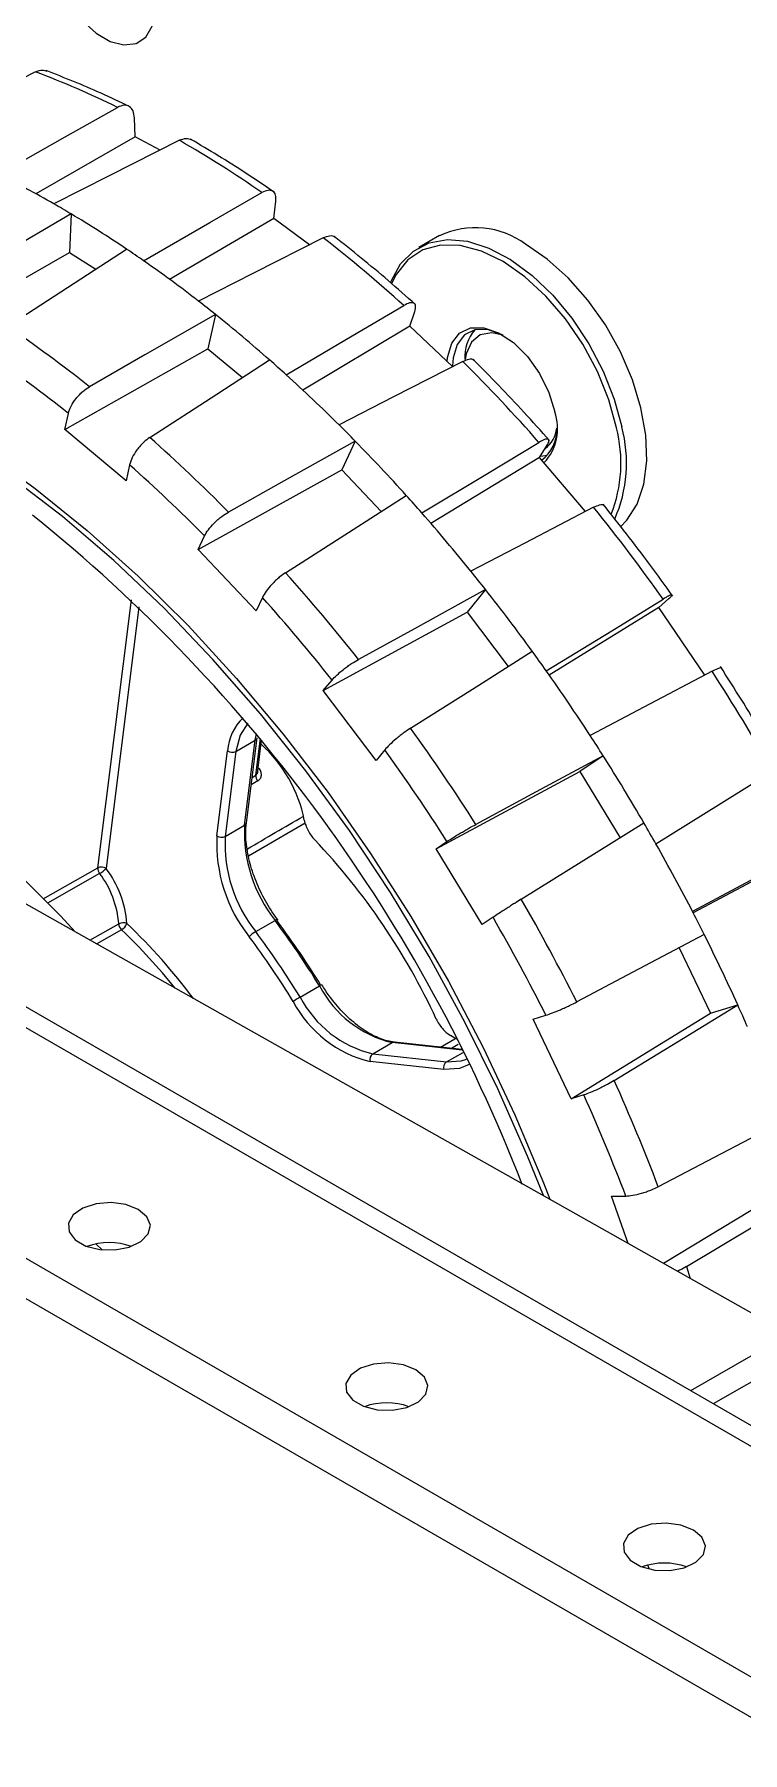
# Model space of a CAD drawing. Header units: inches. Extents: x 0 to 11, y 0 to 8.4.
# Drawn here: x 6.8867 to 7.037, y 5.04 to 5.4048 of the extents above; entities that cross this region are included whole.
import ezdxf

# ---------------------------------------------------------------- set-up
doc = ezdxf.new("R2010")
doc.units = ezdxf.units.IN
doc.header["$MEASUREMENT"] = 0

msp = doc.modelspace()

# ---------------------------------------------------------------- linework, layer by layer
at = {"color": 7, "linetype": 'Continuous', "lineweight": 25}
for p, q in [((5.805050289265672, 5.76829356582965), (7.675936981155074, 4.688253667897538)), ((5.805050289265672, 5.759787932372507), (7.675936981155074, 4.679748034440395)), ((5.955605012314756, 5.730364660926336), (7.601689476122015, 4.780100326915495)), ((7.605472245421931, 4.782284073149992), (5.959387781614672, 5.732548407160833)), ((6.908046198054093, 5.383025372364375), (6.907915500752669, 5.387050526267693)), ((6.908046198054093, 5.383025372364375), (6.886993985100514, 5.370922160169569)), ((6.913342211000534, 5.380201737431043), (6.908046198054093, 5.383025372364375)), ((6.937463591542457, 5.365717718128138), (6.937928818878107, 5.369365054933544)), ((6.894463186069728, 5.366656806890695), (6.894106689786914, 5.358480517356865)), ((6.937463591542457, 5.365717718128138), (6.915366542900747, 5.352774332072114)), ((6.945080017274101, 5.360114230935284), (6.937463591542457, 5.365717718128138)), ((6.972699601650111, 5.362079362166772), (6.96828018426777, 5.359528086817369)), ((6.863835480433836, 5.341092573583238), (6.894106689786914, 5.358480517356865)), ((6.894106689786914, 5.358480517356865), (6.899690509008553, 5.354940367743409)), ((6.925114083585279, 5.345303822152877), (6.923502541508497, 5.338050883450621)), ((6.966385143356205, 5.34280240059236), (6.967432159631751, 5.345961097816664)), ((6.966385143356205, 5.34280240059236), (6.943665733457102, 5.329252299709399)), ((6.975416364701634, 5.334238077430075), (6.966385143356205, 5.34280240059236)), ((6.893116375731644, 5.320904265088394), (6.923502541508497, 5.338050883450621)), ((6.923502541508497, 5.338050883450621), (6.930813125170372, 5.331910786427135)), ((6.893116375731644, 5.320904265088394), (6.893875385799703, 5.324320281075402)), ((6.906112692881814, 5.309988768878948), (6.893116375731644, 5.320904265088394)), ((6.95474916123746, 5.318446645278228), (6.951931539257235, 5.312337434279849)), ((6.993932086778486, 5.314975690084656), (6.970846529822478, 5.300973553444393)), ((6.993932086778486, 5.314975690084656), (6.995529078934211, 5.317549772311074)), ((7.003634678089687, 5.303464276927915), (6.993932086778486, 5.314975690084656)), ((6.906871702949871, 5.313404784865957), (6.906112692881814, 5.309988768878948)), ((6.92145847358872, 5.295436337914779), (6.951931539257235, 5.312337434279849)), ((6.951931539257235, 5.312337434279849), (6.960265221211899, 5.303478872233985)), ((6.92145847358872, 5.295436337914779), (6.922785527645691, 5.298313676783228)), ((6.933744133341947, 5.282376890747195), (6.92145847358872, 5.295436337914779)), ((6.935071187398918, 5.285254229615644), (6.933744133341947, 5.282376890747195)), ((6.982467972187886, 5.286901317995696), (6.978529882322301, 5.282121459985972)), ((6.900135772160791, 5.227849014838771), (6.907275810965794, 5.284770300146144)), ((6.908849948243711, 5.283272442172938), (6.90188013797377, 5.227708240107878)), ((6.948000613703465, 5.265462622142176), (6.978529882322301, 5.282121459985972)), ((6.978529882322301, 5.282121459985972), (6.987261092089741, 5.27058041071519)), ((7.01926742187284, 5.283083087122805), (6.995989159304761, 5.268749000110358)), ((7.01926742187284, 5.283083087122805), (7.021365866110212, 5.284994342165438)), ((7.02897695727451, 5.268777139133902), (7.01926742187284, 5.283083087122805)), ((6.948000613703465, 5.265462622142176), (6.949855389883351, 5.267713857406549)), ((6.959202322504995, 5.250656028710241), (6.948000613703465, 5.265462622142176)), ((6.933567233202894, 5.254929628577879), (6.933807493673634, 5.25631683407202)), ((6.925419457171698, 5.234638164669868), (6.927682630681441, 5.252680467879467)), ((6.929442443645973, 5.25254843825173), (6.92717927013623, 5.234506135042129)), ((6.929442443645973, 5.25254843825173), (6.933567233202894, 5.254929628577879)), ((6.931304059693152, 5.236887325368278), (6.933567233202894, 5.254929628577879)), ((6.931668410718655, 5.237374032921996), (6.933931584228398, 5.255416336131597)), ((6.933672754099494, 5.247514322363938), (6.934648576149392, 5.255293698194855)), ((6.934003751903051, 5.247847245718293), (6.934899348461668, 5.254987053865785)), ((6.961057098684882, 5.252907263974614), (6.959202322504995, 5.250656028710241)), ((6.934140198275847, 5.248935013323935), (6.934291675075761, 5.249011284007855)), ((7.00742829439222, 5.251626329112057), (7.002489393509073, 5.248321057657886)), ((6.934075679026878, 5.246282770388597), (6.932683313207353, 5.245464962914972)), ((6.932881957397161, 5.247048579322589), (6.933672754099494, 5.247514322363938)), ((6.971936326579468, 5.231893853956901), (7.002489393509073, 5.248321057657886)), ((7.002489393509073, 5.248321057657886), (7.011032097071386, 5.234250812746531)), ((6.850577661784643, 5.239477609185412), (7.046885038748147, 5.128884196469169)), ((6.92717927013623, 5.234506135042129), (6.931304059693152, 5.236887325368278)), ((6.944144982491697, 5.237341264130017), (6.932127850025528, 5.230344764858696)), ((6.990031432577853, 5.221187832100125), (7.01607374812197, 5.237386849717732)), ((6.971936326579468, 5.231893853956901), (6.974262468446604, 5.23345058297287)), ((6.981713726175704, 5.215790005109548), (6.971936326579468, 5.231893853956901)), ((7.050572111988689, 5.231522752201756), (7.02640131094779, 5.218552726612548)), ((6.888509354763561, 5.221270121634441), (6.900135772160791, 5.227849014838771)), ((6.900517338919557, 5.226646338639821), (6.88947876505979, 5.220383304624869)), ((6.898467884866529, 5.212497761110969), (6.904558850577724, 5.215977762952153)), ((6.933644262214609, 5.214313816301861), (6.937769051771531, 5.216695006628012)), ((6.984039868042839, 5.217346734125517), (6.981713726175704, 5.215790005109548)), ((6.905173516480478, 5.214695075498486), (6.899914797700727, 5.21168261584892)), ((7.023589272068989, 5.210898488528603), (7.030205426635322, 5.197009345406763)), ((6.943085097714603, 5.200403768493449), (6.947209887271525, 5.202784958819597)), ((7.178645012169015, 5.204947610069753), (7.02598160336146, 5.11681690008006)), ((7.183467337068333, 5.202163741161693), (7.030803928260777, 5.114033031172)), ((7.030205426635322, 5.197009345406763), (7.035995072531902, 5.198739601304792)), ((6.992538337693045, 5.195750003393648), (6.995265166603882, 5.196564925737807)), ((7.000594346744857, 5.178838206429161), (6.992538337693045, 5.195750003393648)), ((7.000594346744857, 5.178838206429161), (7.030205426635322, 5.197009345406763)), ((6.958498087603578, 5.188361252179373), (6.9626228771605, 5.190742442505523)), ((6.977463125579013, 5.189123132912994), (6.9626228771605, 5.190742442505523)), ((6.977380260011954, 5.189288223541341), (6.963090561875164, 5.190847459250521)), ((6.972878635256099, 5.189779423145523), (6.975959809574578, 5.191516625628909)), ((6.97626725136883, 5.19148549172102), (6.974983103048054, 5.192287875144657)), ((6.958498087603578, 5.188361252179373), (6.974167095413263, 5.186651511618697)), ((6.974167095413263, 5.186651511618697), (6.977684108517492, 5.188681840067014)), ((6.97665755160522, 5.190349701421288), (6.975194650271637, 5.18952670868783)), ((6.973615306365315, 5.185003648944172), (6.957946298555631, 5.186713389504847)), ((7.003321175655695, 5.179653128773319), (7.000594346744857, 5.178838206429161)), ((7.00918066536163, 5.15812928306211), (7.012225327999555, 5.158177637731401)), ((7.01271900186226, 5.148132268939221), (7.00918066536163, 5.15812928306211)), ((7.020211881819145, 5.143911015625551), (7.045067038888662, 5.158938773048437)), ((6.899689929246257, 5.148005732779533), (6.901062103170183, 5.146756556747316)), ((7.025106414245189, 5.143195849149231), (7.025916544327588, 5.140697187877649)), ((7.017224900782449, 5.078992143738852), (7.016900624804019, 5.079827931366506))]:
    msp.add_line(p, q, dxfattribs=at)
at = {"color": 7, "linetype": 'Continuous', "lineweight": 25, "flags": 128}
for points in [[(6.901272039582467, 5.429536026659787), (6.898291178232039, 5.430783723346695), (6.895531393731439, 5.430992648193921), (6.893197366671902, 5.430147306201309), (6.891462201162972, 5.428310392517273), (6.890454586492591, 5.425618142626434), (6.890249252831331, 5.422270228386976), (6.890861428837509, 5.418514949282347), (6.892245712217264, 5.41463081718448), (6.894299437004997, 5.410905900402351), (6.896870287828366, 5.407616458973333), (6.899767596442663, 5.40500645572002), (6.90277648272227, 5.403269462643741), (6.905673791336566, 5.402534304574748), (6.908244642159937, 5.402855504823895), (6.910298366947669, 5.404209241438096), (6.911682650327426, 5.406495113965608), (6.912294826333603, 5.409543589698237), (6.912089492672343, 5.413128577136742), (6.911081878001961, 5.416984194163037), (6.909346712493031, 5.420824487300552), (6.907012685433495, 5.424364639575455), (6.904252900932895, 5.427342094088631), (6.901272039582467, 5.429536026659787)], [(6.886908177131049, 5.396797545608952), (6.871918143015896, 5.389194865103905), (6.860140369072351, 5.383220529929236)], [(6.879047405304253, 5.375059367789823), (6.893196367664824, 5.383025937973839), (6.904313411583349, 5.389284631437876)], [(6.917445814653938, 5.382282927997251), (6.902537555221147, 5.374722029940157), (6.890823923867481, 5.36878057097712)], [(6.909857799598234, 5.356713065720209), (6.923919467756869, 5.364811547266203), (6.934967813637083, 5.37117395482585)], [(6.894463186069728, 5.366656806890695), (6.879549455080505, 5.357936572618111), (6.86783151567893, 5.35108426344198)], [(6.880957681600419, 5.342762254908283), (6.895112487307797, 5.351964434291244), (6.906234111452351, 5.359194022855387)], [(6.947987844361014, 5.361594976708989), (6.93317349918799, 5.354051103449166), (6.921533547950581, 5.34812309075494)], [(6.962275634284505, 5.352101900854998), (6.962398804915966, 5.352414314532416), (6.964416483096387, 5.356051172420137), (6.967144196612612, 5.358784944420472), (6.970494274507862, 5.360527764851978), (6.974359042522127, 5.361223618031985), (6.978614283831488, 5.36085013866674), (6.983123231479039, 5.35941933069034), (6.987740964177414, 5.35697718144842), (6.992319064198201, 5.353602183627024), (6.996710387639861, 5.349402812433087), (7.000773793753784, 5.344514039112037), (7.004378681324089, 5.339092992860908), (7.007409186298155, 5.333313910566665), (7.009767905752606, 5.327362536689288), (7.011379028503417, 5.321430153282003)], [(7.010221289218022, 5.321239085759473), (7.008589322391471, 5.327207566362174), (7.006185331775964, 5.333189860967459), (7.003091182388638, 5.338982249707514), (6.999412241775858, 5.344387479731005), (6.995273791847785, 5.349221482412339), (6.990816762553201, 5.353319641587949), (6.986192932679113, 5.356542399362311), (6.981559761206211, 5.358780008584691), (6.977075025232128, 5.359956270156737), (6.972891447061612, 5.360031127901384), (6.969151493431614, 5.359002032627919), (6.965982523977421, 5.356904028941617), (6.963492454153037, 5.353808561841737), (6.962513083105039, 5.351880459896621)], [(7.011084395311832, 5.300258479237153), (7.012442530889391, 5.301633276237181), (7.014632652839916, 5.305068749030691), (7.016060864823662, 5.30932011855507), (7.016681262932336, 5.314250742295766), (7.016473907060258, 5.31970214594882), (7.015445461795771, 5.325499116915394), (7.013628982215883, 5.331455335778859), (7.011082851468896, 5.33737936476415), (7.007888904291983, 5.343080800705374), (7.004149796775396, 5.34837639476022), (6.999985706911267, 5.353095942178537), (6.995530471974053, 5.357087752823045), (6.990927286880417, 5.360223526615155)], [(6.925114083585279, 5.345303822152877), (6.910119543108521, 5.336720231155158), (6.898338001677872, 5.329975364522538)], [(6.940115928497741, 5.332515907421325), (6.954103886890215, 5.340754724219738), (6.965094210802462, 5.347227485065667)], [(6.974311296943012, 5.335286015138506), (6.974400372778805, 5.336183942857868), (6.975276409375302, 5.339195491113343), (6.976941729592627, 5.341348035206558), (6.979272824248596, 5.342481930789352), (6.982096806716624, 5.342513082013578), (6.985204235135917, 5.341439178535441), (6.988364645756154, 5.339339866863135), (6.991343645379551, 5.33637084333968), (6.993920295232056, 5.332752306857436), (6.995903496981496, 5.328752627713584), (6.997146165626662, 5.324668443812911)], [(6.986131868302183, 5.340921509464667), (6.98582966186089, 5.341079299980906), (6.98287957158941, 5.342098828599389), (6.980198575575461, 5.342069254652339), (6.977985511028653, 5.340992771504116), (6.976404510822332, 5.338949216985243), (6.975572830509202, 5.336090152185741), (6.975459410245037, 5.334381339244962)], [(6.986154943314197, 5.340912918311673), (6.983765060283202, 5.34143281305598), (6.981310058192538, 5.340996187886012), (6.979437327732735, 5.339470171655188), (6.978313269223488, 5.336990357602431), (6.978094858438437, 5.335749570976207)], [(6.911152806908728, 5.319212318629927), (6.925406546367633, 5.328418902099091), (6.936605795412438, 5.335652031153934)], [(6.977606262134644, 5.335362284675455), (6.962895117261533, 5.327810161272369), (6.951336144933764, 5.321875756346089)], [(6.95474916123746, 5.318446645278228), (6.939688571693636, 5.310006013471829), (6.927855029936444, 5.303373571015764)], [(6.968902414067515, 5.303203111303731), (6.982832486763546, 5.311586423229368), (6.993777227746309, 5.31817282352349)], [(6.875689303594132, 5.316413192233326), (6.886844828385386, 5.308365505378524), (6.897868964374534, 5.299457631869359), (6.908702893026229, 5.289737099065198), (6.919288810643569, 5.279255770214364), (6.929570236775824, 5.268069567741263), (6.939492315566084, 5.256238174876054), (6.94900210843099, 5.243824717218797), (6.958048876510976, 5.230895425937059), (6.966584351384045, 5.217519284393985), (6.97456299259868, 5.203767660092198), (6.981942230651862, 5.189713923897305), (6.988682694115776, 5.175433058572575), (6.99474841970143, 5.16100125871346), (6.996114203846609, 5.157486890800202)], [(6.995536597552414, 5.315387596697398), (6.994584598304345, 5.31521892799336), (6.994065622978344, 5.315190927935014)], [(6.994724363537745, 5.158269883193384), (6.991383905360652, 5.166614770890313), (6.985059805470695, 5.18095753996869), (6.978073300006839, 5.195117972891626), (6.970462062970929, 5.20901971100188), (6.962267137164635, 5.222587790626999), (6.953532712870424, 5.235749047313102), (6.944305889560083, 5.248432510356563), (6.934636421915719, 5.260569785506131), (6.924576451532828, 5.272095423771788), (6.914180225752192, 5.282947274351605), (6.903503805136741, 5.293066819773458), (6.892604761170818, 5.302399491444385), (6.881541865811963, 5.310894963906036)], [(6.93996910310433, 5.290496517467322), (6.954329523992691, 5.29968225935323), (6.965612489660399, 5.306899112101128)], [(7.005401127338414, 5.304381918969702), (6.990799333116467, 5.296796521159246), (6.979326177988536, 5.290836079724787)], [(6.982467972187886, 5.286901317995696), (6.967358100864949, 5.27860561755439), (6.955485740487345, 5.272087164956205)], [(6.995342593510183, 5.269665331844471), (7.009232363407085, 5.278192908360817), (7.020145345513091, 5.284892781387911)], [(6.96653100160907, 5.2574873665079), (6.981002610143539, 5.266627654402034), (6.992372840469559, 5.273808908592676)], [(7.030527907057992, 5.26959520232688), (7.016038291274239, 5.261952516870966), (7.004653184124088, 5.255947185758298)], [(6.895345319322102, 5.214256916499472), (6.892281754383034, 5.217594830480039), (6.884344885158219, 5.225511532681606), (6.876163170021368, 5.232655176178003), (6.867815403361828, 5.238956963777248), (6.859381978735886, 5.24435620581985), (6.850944114632866, 5.248800904653414), (6.842583072296688, 5.252248255398453), (6.834379373135659, 5.254665058182781), (6.8264120232573, 5.256028037874423), (6.818757752596332, 5.25632406823387), (6.811490275963473, 5.255550298326933), (6.804679583131502, 5.253714179980802), (6.798391264795498, 5.250833396018875), (6.796171586744048, 5.249483398787465)], [(6.931952744718584, 5.25854433176363), (6.930352894596293, 5.256032902322739), (6.929442443645973, 5.25254843825173)], [(7.00742829439222, 5.251626329112057), (6.992287405980096, 5.243473128543453), (6.980390588172298, 5.237066767960298)], [(7.018633095352754, 5.232921597501475), (7.032501369928001, 5.241588824665426), (7.043397382187375, 5.248398555898706)], [(7.052223136806358, 5.232059111529252), (7.037845118762815, 5.224336865845945), (7.026547615075174, 5.218269155835211)], [(6.937769051771531, 5.216695006628012), (6.937932111524682, 5.216783614389716), (6.938070150265164, 5.216846940876452), (6.938177863241592, 5.216882552486845), (6.938251111104689, 5.216889080686679), (6.938287078980154, 5.216866274600898), (6.938284384642704, 5.216815010654586), (6.938243131634215, 5.216737258892453), (6.938164905284669, 5.216636007271113)], [(7.028871721090819, 5.213693491314531), (7.013719022717932, 5.205676029339686), (7.00181285179686, 5.199376457069585)], [(7.009756347307483, 5.182700857228528), (7.024450301993959, 5.191682630171393), (7.035995072531902, 5.198739601304792)], [(6.974167095413263, 5.186651511618697), (6.977304911833639, 5.186854194095769), (6.97840121619087, 5.187239298154042)], [(6.978969775005706, 5.186083925316722), (6.976941391770914, 5.185218492369868), (6.973615306365315, 5.185003648944172)], [(7.04614670461434, 5.174255374684658), (7.031001762248802, 5.166362765676141), (7.019101626720984, 5.160161433308263)], [(7.025106414245189, 5.143195849149231), (7.039904771562277, 5.152069377529203), (7.051531514337836, 5.15904144044043)], [(6.908726123567672, 5.15530714186944), (6.906073248024919, 5.156356224899698), (6.90294304449544, 5.156781234031282), (6.899758264310948, 5.156524769425918), (6.896949029682835, 5.155621468049677), (6.894894743314135, 5.154193325758787), (6.893872847962132, 5.152433221083244), (6.894021356256633, 5.150578865912554), (6.895320211329555, 5.148880701187856), (6.897593995606092, 5.147568073465077), (6.900535621920226, 5.146818260391701), (6.903747807338119, 5.146732528378142), (6.90679672841975, 5.14732245600789), (6.90927061147839, 5.148508370285645), (6.91083534489871, 5.150130106916821), (6.911279602761811, 5.151968641383021), (6.910543385581559, 5.153775669416917), (6.908726123567672, 5.15530714186944)], [(6.96765168866655, 5.121290137210161), (6.964998813123797, 5.122339220240418), (6.961868609594319, 5.122764229372003), (6.958683829409827, 5.122507764766639), (6.955874594781713, 5.121604463390398), (6.953820308413013, 5.120176321099508), (6.95279841306101, 5.118416216423965), (6.952946921355513, 5.116561861253274), (6.954245776428433, 5.114863696528578), (6.956519560704971, 5.113551068805799), (6.959461187019105, 5.112801255732421), (6.962673372436997, 5.112715523718863), (6.965722293518628, 5.11330545134861), (6.968196176577269, 5.114491365626368), (6.96976090999759, 5.116113102257541), (6.97020516786069, 5.117951636723743), (6.969468950680439, 5.119758664757637), (6.96765168866655, 5.121290137210161)], [(7.02657725376543, 5.087273132550883), (7.023924378222675, 5.088322215581139), (7.020794174693198, 5.088747224712724), (7.017609394508706, 5.088490760107359), (7.014800159880592, 5.087587458731119), (7.012745873511891, 5.086159316440229), (7.01172397815989, 5.084399211764685), (7.011872486454391, 5.082544856593995), (7.013171341527312, 5.080846691869298), (7.015445125803849, 5.07953406414652), (7.018386752117983, 5.078784251073143), (7.021598937535876, 5.078698519059583), (7.024647858617508, 5.079288446689333), (7.027121741676147, 5.080474360967088), (7.028686475096468, 5.082096097598263), (7.029130732959568, 5.083934632064463), (7.028394515779318, 5.085741660098359), (7.02657725376543, 5.087273132550883)]]:
    msp.add_lwpolyline(points, dxfattribs=at)
at = {"color": 7, "linetype": 'Continuous', "lineweight": 25}
for centre, radius, start, end in [((6.819552221029624, 5.216835521585033), 0.1921539875025314, 63.82522681375823, 69.48019461759162), ((6.791484452574601, 5.164233096789626), 0.2518173815020626, 55.2643240636917, 59.98616080416306), ((6.780404592954805, 5.175861370543835), 0.2222841571840446, 60.21488261437327, 63.65539506097061), ((6.772895867971461, 5.162520176594129), 0.2375928800668103, 59.22538211130927, 60.24151471905267), ((6.764843472649042, 5.149195349869507), 0.2531615203719524, 56.04789309086519, 59.20259177700169), ((6.980314055287132, 5.345984367309123), 0.01775934521865193, 53.30080357344887, 115.3887379975008), ((6.756089633462615, 5.136006008337792), 0.2689911784708129, 55.13480081408174, 56.07023550717357), ((6.754495202092261, 5.113849411566944), 0.3143521395818626, 47.93709048030689, 52.00968148811688), ((6.746980738258756, 5.123095741638473), 0.2847911361361067, 52.19941093680532, 55.11594605363947), ((6.737374549692615, 5.110553633675266), 0.3005890609727978, 51.34921412737601, 52.2178870801239), ((6.7276554271549, 5.09853654001428), 0.3160443205206515, 48.61292663693068, 51.33384533148974), ((6.7219006320175, 5.108361834808218), 0.283271428077578, 51.47498821359545, 55.84036877709234), ((6.987223392363429, 5.336169398032517), 0.009209155210614604, 140.2669994290501, 182.440220365316), ((6.721349020704918, 5.107163353001497), 0.2773490185007226, 51.53363710822584, 55.78171988245168), ((6.717690387895071, 5.087096669681603), 0.3312155240400668, 47.8137164712269, 48.62797868919346), ((6.715879755926257, 5.072942238844306), 0.370627905730358, 41.42678766017362, 45.07581251839645), ((6.707892428990392, 5.076396333308014), 0.3457238637517283, 45.23855845949885, 47.8014178706896), ((6.698130370187569, 5.066445365913264), 0.3596635215329547, 44.47985406248457, 45.25059224230845), ((6.987133414967713, 5.321131055049206), 0.0106192417348834, 316.7856158372222, 19.45772417872801), ((6.683019962013016, 5.061916676026357), 0.3438686415231771, 44.60198408999581, 48.4379922404262), ((6.688834864882009, 5.057404481477189), 0.3726304124573618, 42.03233024128133, 44.47026993750347), ((6.989948083761479, 5.32065922592393), 0.007617224707407022, 305.0237882935112, 3.638815206630255), ((6.991520982293513, 5.321749481240049), 0.006061128040935869, 306.1875346952742, 354.4847707938814), ((6.981761683927522, 5.313738172810325), 0.0294314938180466, 338.3917612484519, 14.76529455608171), ((6.98270549894623, 5.313809635349039), 0.02966889938695903, 336.2921151878342, 14.88335618043621), ((6.683281324683246, 5.061688758289931), 0.3366802864568043, 44.65352079984231, 48.38645553058168), ((6.679868549705666, 5.049237378055294), 0.3847585845856598, 41.30484176917115, 42.04169112728962), ((6.684746388775558, 5.046473500515956), 0.4115048160983365, 35.40722378057017, 38.81035080507209), ((6.673341185466025, 5.037850735967265), 0.3398358420225034, 21.17895598893203, 51.20079247492702), ((6.671667734854426, 5.042097342565069), 0.3956319969308806, 38.9551885438954, 41.29768504492254), ((6.646985664393621, 5.027806511256625), 0.3935039195760663, 38.37335628172695, 41.87951730710215), ((6.664081021597393, 5.035900181920844), 0.4054279475038431, 38.25056630162982, 38.96215379903276), ((6.648000675320174, 5.0282911974565), 0.38527844320903, 38.42046081239591, 41.83241277643381), ((6.657538028879422, 5.030787490063052), 0.4137315082475027, 35.97195578572614, 38.24561880012396), ((6.651866281156354, 5.02662760055686), 0.420765155374841, 35.2825460016833, 35.97673460022334), ((6.647476734590502, 5.023547970609406), 0.4261272243159767, 33.05030640704101, 35.27965548015159), ((6.669613446196092, 5.035962004753323), 0.4299345520747089, 29.61132350547153, 32.91646637404735), ((6.9379323600169, 5.252095546955613), 0.01026640559968893, 132.4536336767024, 176.7338463619004), ((6.622919811805744, 5.009362733445125), 0.4238330842331611, 32.49658344141911, 35.83337844597242), ((6.928673797939283, 5.254097439563846), 0.001729225632284487, 235.0273315131587, 296.3915350805875), ((6.933268539326104, 5.255533900445979), 0.0006740641828559333, 296.3033618710917, 348.7403997036442), ((6.915086916034447, 5.232200558703474), 0.0294548647404216, 11.32949965500911, 48.02179767911872), ((6.624438341459669, 5.010232407428385), 0.4149738229281209, 32.54141205438795, 35.78854983299964), ((6.644170205514608, 5.021372049856335), 0.4300854243642613, 32.36891993843583, 33.0530428093348), ((6.642328060544887, 5.020212637009752), 0.4322620474293308, 30.15979318063283, 32.36799669889238), ((6.935428973815548, 5.247407213867003), 0.001759482856174295, 176.5099623261316, 219.7229626061057), ((6.957076714856097, 5.232974919087197), 0.03170092033308612, 176.9924933692321, 218.514609557008), ((6.92641062442954, 5.236055136354238), 0.001729225632277727, 235.02733151299, 296.3915350806658), ((6.957044607574346, 5.232937035435837), 0.02990652861612391, 176.9924933692357, 218.5146095570049), ((6.961169397131244, 5.235318225761978), 0.02990652861610031, 176.992493369218, 218.5146095570202), ((6.931007751032955, 5.237488874118214), 0.000670566716037813, 296.2237646203114, 350.1389189720761), ((6.641720714214785, 5.019852940898207), 0.4329678919756236, 29.47948610422895, 30.16056921737727), ((6.843518709312472, 5.136345417706797), 0.141535223091383, 24.82054648486661, 43.50823020309608), ((6.642690696627469, 5.020392489060483), 0.4318579732898825, 27.27091964777594, 29.48050051829892), ((6.901970830426762, 5.227769347193525), 0.001836786806684623, 177.5141087517484, 217.690686751094), ((6.900887458102708, 5.226285527225603), 0.001734798337503989, 55.09508045499334, 115.6770896721572), ((6.897294345218051, 5.232188021121836), 0.006410766969046789, 300.1819054288562, 315.669979495051), ((6.884416657557786, 5.214406400484763), 0.02195249611316605, 4.199441628831187, 37.29633063282305), ((6.884585594901409, 5.214511214437886), 0.02002702441343184, 4.199441628827003, 37.29633063283471), ((6.618155147380538, 5.006231215806111), 0.4295326744040869, 26.72210778975629, 30.02931237631818), ((6.905471747743213, 5.214194670987009), 0.002003196992539195, 65.25599214953223, 117.1112773252028), ((6.906587250423719, 5.216161157265326), 0.002036673613845734, 185.1662534682904, 226.0413788176855), ((6.903726593988355, 5.217091417389853), 0.002799292617526049, 301.1237765883606, 337.3619953460995), ((6.818851776307485, 5.124144750831877), 0.1268421382066843, 36.80529180085519, 46.40896798448468), ((6.783747643810909, 5.102000923581532), 0.1920347020620108, 31.65626074539925, 36.67370114197988), ((6.785850879120837, 5.103213348711527), 0.189905929451824, 31.65626074539376, 36.67370114198973), ((6.619773683293225, 5.007165693003356), 0.4205543049348513, 26.76653876336091, 29.98488140271427), ((6.644976630966224, 5.021580674242068), 0.4292816962150712, 26.58478106292335, 27.2697575806962), ((6.820901599392894, 5.125954203506538), 0.1223793216663174, 38.61125590099545, 46.47963241935491), ((6.936719569720402, 5.208993993422691), 0.00614475644113995, 120.0315440925077, 136.3643329555165), ((6.779958322611113, 5.099811648245701), 0.1899059294516313, 31.65626074539341, 36.67370114199463), ((6.779622854254821, 5.099619733255937), 0.1920347020610097, 31.65626074538945, 36.67370114199581), ((6.648875129422329, 5.023506874447324), 0.4249333582046282, 24.35423948603044, 26.5877626677135), ((6.948422892689606, 5.201002730060989), 0.002155857484228535, 110.1411546363682, 124.2396540952692), ((6.9681874359088, 5.21374907241115), 0.02367000916091422, 207.5942428238907, 256.4031310124794), ((6.955055604774901, 5.17966102732963), 0.02394899476533133, 119.9889772850007, 124.1587721760494), ((6.963844730828835, 5.211100417204814), 0.025090209710573, 207.5942428238884, 256.4031310124665), ((6.964062646351888, 5.211367882085009), 0.02367000916092533, 207.594242823895, 256.4031310124615), ((6.6540941822195, 5.025894511468634), 0.4191941257960028, 23.65518043450786, 24.35110239389355), ((6.963014926952765, 5.190090385153144), 0.0007608428421212895, 84.294838479557, 121.0164090058422), ((6.959349940685455, 5.1871596930292), 0.00147288766186312, 125.3349793615821, 197.6386372240838), ((6.975018948495137, 5.185449952468525), 0.001472887661860854, 125.3349793615175, 197.6386372241152), ((6.637484140129883, 5.015386383361577), 0.4010240643782862, 20.85882481981354, 24.18085141525815), ((6.636243412596802, 5.014628119796711), 0.4095855923540401, 20.81296205821698, 24.22671417685391), ((6.902538939232298, 5.134196362206556), 0.0141001383176509, 70.43682253751658, 109.5631774642722), ((6.961464504331182, 5.100179357551423), 0.01410013831359105, 70.4368224843587, 109.5631775188593), ((7.020390069430046, 5.066162352879901), 0.01410013832558092, 70.43682264158205, 109.5631773577821)]:
    msp.add_arc(centre, radius, start, end, dxfattribs=at)
for points, knots in [([(6.886908177131049, 5.396797545608952), (6.887410583042789, 5.396997544320755), (6.888258158682522, 5.397334948861869), (6.889003998744801, 5.397051084296028), (6.889307737313204, 5.3969354822773)], [0, 0, 0, 0, 0.5927564316218686, 1, 1, 1, 1]), ([(6.906859395522511, 5.389437536459797), (6.904845463090941, 5.390405430222375), (6.89891714413757, 5.393254573941198), (6.893025952588701, 5.395562841734533), (6.889136080775525, 5.397086958842604)], [0, 0, 0, 0, 0.3397139134063248, 1, 1, 1, 1]), ([(6.907915500752669, 5.387050526267693), (6.907846011569129, 5.387574452064943), (6.907707070962924, 5.388622018954758), (6.906868008738586, 5.389552093784564), (6.905695961341892, 5.389871861025457), (6.904774812515172, 5.389480608672859), (6.904313411583349, 5.389284631437876)], [0, 0, 0, 0, 0.2499136709341036, 0.4996915371566816, 0.749396857207941, 1, 1, 1, 1]), ([(6.917445814653938, 5.382282927997251), (6.917935738757264, 5.382475019611003), (6.918894862766338, 5.382851077203274), (6.919652927564872, 5.382543152946749), (6.920023770050993, 5.382392517543221)], [0, 0, 0, 0, 0.5108037111902077, 1, 1, 1, 1]), ([(6.937543819241567, 5.371290820283123), (6.93554283924618, 5.372656794983786), (6.929653046790236, 5.376677478601577), (6.923727819412247, 5.380202545283864), (6.919815610581201, 5.382530016640608)], [0, 0, 0, 0, 0.3397369279739186, 1, 1, 1, 1]), ([(6.937928818878107, 5.369365054933544), (6.937941510882976, 5.369836598855737), (6.937966887995795, 5.37077943046009), (6.93733664017792, 5.371572818099044), (6.936314070055598, 5.371791643078021), (6.935417102324263, 5.371380097088266), (6.934967813637083, 5.37117395482585)], [0, 0, 0, 0, 0.2499136709341093, 0.4996915371566845, 0.7493968572079449, 1, 1, 1, 1]), ([(6.947987844361014, 5.361594976708989), (6.948450788230154, 5.36177224869212), (6.949376425481586, 5.362126696741138), (6.950254620865002, 5.362052320225457), (6.950483696861973, 5.361722263092567), (6.950513482309415, 5.361679347643045)], [0, 0, 0, 0, 0.4653683444429471, 0.9304848902204406, 1, 1, 1, 1]), ([(6.967559213993295, 5.347412965970056), (6.965627491296948, 5.349134742971268), (6.959941928117566, 5.354202381271378), (6.954148167301156, 5.358832370413966), (6.95032289032938, 5.361889277905996)], [0, 0, 0, 0, 0.3397592525840225, 1, 1, 1, 1]), ([(6.967432159631751, 5.345961097816664), (6.96752504150011, 5.346365005298247), (6.967710754764218, 5.347172600775464), (6.967283721750357, 5.347790907038217), (6.966406154873831, 5.347881621578916), (6.965532048365479, 5.347445791274819), (6.965094210802462, 5.347227485065667)], [0, 0, 0, 0, 0.2499136709341215, 0.4996915371566923, 0.7493968572079448, 1, 1, 1, 1]), ([(6.977606262134644, 5.335362284675455), (6.978057845909384, 5.335550083422402), (6.97896076911867, 5.335925579303297), (6.979768930210708, 5.335905029294381), (6.979928299161239, 5.335600742445098), (6.979963059421404, 5.335534373870725)], [0, 0, 0, 0, 0.4389308226647479, 0.8776241513170561, 0.9999999999999999, 0.9999999999999999, 0.9999999999999999, 0.9999999999999999]), ([(6.996052327397543, 5.318529340517891), (6.994245217615246, 5.320555113216682), (6.988926734909641, 5.326517140078333), (6.983429297219091, 5.332111686233821), (6.9797997744919, 5.335805321989723)], [0, 0, 0, 0, 0.3397791968736563, 1, 1, 1, 1]), ([(6.893875385799703, 5.324320281075402), (6.894034067779751, 5.324820453417329), (6.894351325118375, 5.32582046202577), (6.895294666242473, 5.327236977463405), (6.89619605079656, 5.328271596888258), (6.89715144377904, 5.329196245029408), (6.897873115585925, 5.329670110293749), (6.898338001677872, 5.329975364522538)], [0, 0, 0, 0, 0.2498545218869858, 0.4995411617173751, 0.6366718540364134, 0.7659515028020322, 1, 1, 1, 1]), ([(6.911152806908728, 5.319212318629927), (6.910726608786459, 5.31890097423422), (6.910052195084455, 5.318408304474465), (6.909134648173279, 5.31745370845417), (6.9082546716372, 5.316369998737355), (6.907338930664903, 5.314910198888557), (6.907027436435625, 5.313906560265188), (6.906871702949871, 5.313404784865957)], [0, 0, 0, 0, 0.2258044879654896, 0.3573118526365356, 0.5009271414617146, 0.7504854067915816, 1, 1, 1, 1]), ([(6.995529078934211, 5.317549772311074), (6.99569772281272, 5.317872843885518), (6.996034918927556, 5.318518811475217), (6.995799326536275, 5.318928961935438), (6.995057883026719, 5.318868290432336), (6.994204623242258, 5.318404923003318), (6.993777227746309, 5.31817282352349)], [0, 0, 0, 0, 0.2499136709340662, 0.4996915371566684, 0.7493968572079368, 1, 1, 1, 1]), ([(7.005401127338414, 5.304381918969702), (7.00584105492205, 5.304581466735368), (7.006720672055987, 5.304980454296612), (7.007442579189299, 5.305051779673438), (7.007518301105859, 5.304816525960202), (7.007538316436856, 5.304754342101782)], [0, 0, 0, 0, 0.4239868513516571, 0.8477442944837535, 0.9999999999999999, 0.9999999999999999, 0.9999999999999999, 0.9999999999999999]), ([(7.022199846210875, 5.285503951951234), (7.020569888255581, 5.287773306398711), (7.015773030707487, 5.294451865177068), (7.010730935549151, 5.300843751082677), (7.007402129358077, 5.305063693131976)], [0, 0, 0, 0, 0.339797031484131, 1, 1, 1, 1]), ([(6.922785527645691, 5.298313676783228), (6.923022442033671, 5.298739364031261), (6.923496111622301, 5.299590452499884), (6.924609550038396, 5.300841874192463), (6.925613281368904, 5.301775166907465), (6.926644331197749, 5.302623561886111), (6.927380685611785, 5.303079722048451), (6.927855029936444, 5.303373571015764)], [0, 0, 0, 0, 0.249854521887091, 0.4995411617176121, 0.6366718540051404, 0.7659515027602947, 1, 1, 1, 1]), ([(6.93996910310433, 5.290496517467322), (6.939532825698381, 5.290192340245638), (6.9388424625947, 5.289711011788176), (6.937848421245762, 5.288824371509846), (6.936862730800295, 5.287836781772652), (6.935773270031044, 5.286537795778711), (6.935305201289941, 5.285682060042519), (6.935071187398918, 5.285254229615644)], [0, 0, 0, 0, 0.2258044908425451, 0.3573118547921086, 0.5009271414484635, 0.7504854067849626, 1, 1, 1, 1]), ([(7.021365866110212, 5.284994342165438), (7.021603542155185, 5.285225834524349), (7.022078765090426, 5.285688693447721), (7.022017022313845, 5.285863938387805), (7.021398686252812, 5.285633205023719), (7.02056362527599, 5.285139884360802), (7.020145345513091, 5.284892781387911)], [0, 0, 0, 0, 0.2499136709341089, 0.499691537156682, 0.7493968572079406, 0.9999999999999999, 0.9999999999999999, 0.9999999999999999, 0.9999999999999999]), ([(6.949855389883351, 5.267713857406549), (6.950164938767137, 5.268053049282514), (6.950783828542862, 5.268731205124904), (6.952054720164388, 5.269791740354107), (6.953152891051905, 5.270608390036581), (6.954253549484771, 5.271369347452059), (6.955002975625793, 5.271805928469911), (6.955485740487343, 5.272087164956205)], [0, 0, 0, 0, 0.2498545218870858, 0.4995411617176108, 0.6366718540050995, 0.7659515027602362, 1, 1, 1, 1]), ([(7.030527907057992, 5.26959520232688), (7.030956418557829, 5.26980792068218), (7.031813209701117, 5.270233242296434), (7.032444357766164, 5.270423076374064), (7.032436028864247, 5.270288177399651), (7.032433658807138, 5.270249790794004)], [0, 0, 0, 0, 0.4171913890206594, 0.8341570466690468, 1, 1, 1, 1]), ([(7.045236948049905, 5.249319583663713), (7.043832034829748, 5.251765072929674), (7.039697670855131, 5.258961633241325), (7.035258540523642, 5.265960711554652), (7.032327887173619, 5.27058140767626)], [0, 0, 0, 0, 0.3398136276300061, 1, 1, 1, 1]), ([(6.96653100160907, 5.2574873665079), (6.966085000844871, 5.257192151639022), (6.965379251544747, 5.256725005158964), (6.964313456283761, 5.255918561312939), (6.963228935022534, 5.255043782896042), (6.961977495508521, 5.253932747959186), (6.961363879727637, 5.253249072027442), (6.961057098684882, 5.252907263974614)], [0, 0, 0, 0, 0.2258044879292537, 0.3573118526093897, 0.5009271414618939, 0.7504854067916789, 1, 1, 1, 1]), ([(6.934075679026878, 5.246282770388597), (6.934273764654262, 5.246440056084754), (6.934668897361557, 5.246753802840448), (6.934907826530234, 5.247496660097198), (6.934823700897259, 5.248166199862558), (6.934581695784293, 5.248676628962223), (6.934387897262055, 5.248900253177307), (6.934291675075761, 5.249011284007855)], [0, 0, 0, 0, 0.2504819077698897, 0.4996505584633822, 0.7491922346139502, 0.8754723656006552, 1, 1, 1, 1]), ([(6.934025174790473, 5.248175820459165), (6.934011151485866, 5.248062031539639), (6.933986661937829, 5.247863316665458), (6.933844986871269, 5.247640621264391), (6.933728873834413, 5.247555475163959), (6.933672754099494, 5.247514322363938)], [0, 0, 0, 0, 0.4090809794316184, 0.7143971108652529, 1, 1, 1, 1]), ([(6.931839598924577, 5.231848587289226), (6.931862772895919, 5.231862109158516), (6.935819189765372, 5.234170653989602), (6.939773985811539, 5.236480872832009), (6.943705617380032, 5.238777559999917)], [0, 0, 0, 0, 0.005857312843533322, 1, 1, 1, 1]), ([(6.943967812751843, 5.237986996439735), (6.944056544268223, 5.237615878524856), (6.944234265515906, 5.236872562716004), (6.944739258654899, 5.235749559021131), (6.945382439789765, 5.234682838046584), (6.945907388946577, 5.234085996380457), (6.946170736945032, 5.233786582511266)], [0, 0, 0, 0, 0.2494829713489544, 0.4996919555995609, 0.749013556087127, 1, 1, 1, 1]), ([(6.938283352302342, 5.216872634775987), (6.937819111366988, 5.217522598620535), (6.936463080680071, 5.219421119090126), (6.934550109691049, 5.222871071854122), (6.932828538880994, 5.227122375241152), (6.931780570401344, 5.231322030211684), (6.931445984378449, 5.234783120408772), (6.931606977630937, 5.236658435319903), (6.931668410718655, 5.237374032921996)], [0, 0, 0, 0, 0.1014964832123484, 0.296467492132765, 0.4916417715537075, 0.6863623676079805, 0.8803196538706083, 0.9999999999999999, 0.9999999999999999, 0.9999999999999999, 0.9999999999999999]), ([(6.974262468446604, 5.23345058297287), (6.974636846951668, 5.233693897316704), (6.975385352409682, 5.234180362516785), (6.976796269014123, 5.235030018552865), (6.977978102741105, 5.235718253019633), (6.979140206513414, 5.236383245217417), (6.979900696323436, 5.236798967950701), (6.980390588172298, 5.237066767960298)], [0, 0, 0, 0, 0.2498545218869667, 0.4995411617173777, 0.636671854037211, 0.7659515028030977, 1, 1, 1, 1]), ([(6.990031432577854, 5.221187832100125), (6.989576359802334, 5.220903102433359), (6.988856254998669, 5.220452547682966), (6.987725626559075, 5.219736104226904), (6.986552160519897, 5.218987400770892), (6.985155404966005, 5.218085743309082), (6.984411691990654, 5.217593056148928), (6.984039868042839, 5.217346734125517)], [0, 0, 0, 0, 0.2258044880503548, 0.3573118527001216, 0.5009271414613169, 0.7504854067914012, 1, 1, 1, 1]), ([(6.963090561875164, 5.190847459250522), (6.962596088825505, 5.190923706972374), (6.961136284612991, 5.191148808715794), (6.958480947640772, 5.192202248208362), (6.955235676526266, 5.194283334373337), (6.952082816345845, 5.197145220215526), (6.949540777075226, 5.200159888160817), (6.948190709946127, 5.202240684692049), (6.947681059846007, 5.203026185010972)], [0, 0, 0, 0, 0.1003465835778802, 0.2962474203992105, 0.4913246951744093, 0.6862372742180727, 0.8815546270535579, 1, 1, 1, 1]), ([(6.995265166603882, 5.196564925737807), (6.995694600040461, 5.19670589357974), (6.996553178369037, 5.1969877345446), (6.998082437145242, 5.197612926115198), (6.999334614940561, 5.198164875014106), (7.000548133802222, 5.198728290194263), (7.001317343059671, 5.199122509271546), (7.00181285179686, 5.199376457069585)], [0, 0, 0, 0, 0.2498545218873457, 0.4995411617181134, 0.6366718539328624, 0.7659515026638285, 1, 1, 1, 1]), ([(6.971979899673257, 5.195758732263534), (6.972167525991908, 5.195393791389467), (6.97254332538447, 5.194662846179965), (6.973284692444171, 5.193688746377592), (6.974108814283482, 5.192853466348665), (6.974691027578947, 5.192476823376554), (6.974983103048054, 5.192287875144657)], [0, 0, 0, 0, 0.2494817100424766, 0.4996904259627479, 0.749012681994491, 1, 1, 1, 1]), ([(7.009756347307483, 5.182700857228528), (7.009293129516436, 5.182427817026909), (7.008560136087033, 5.181995759628387), (7.007373565124358, 5.181376385905684), (7.006123742886948, 5.180763190325189), (7.004602749353233, 5.180085974925248), (7.003748341966141, 5.179797402406638), (7.003321175655695, 5.179653128773319)], [0, 0, 0, 0, 0.2258044907775765, 0.3573118547434351, 0.5009271414487756, 0.7504854067851124, 1, 1, 1, 1]), ([(7.012225327999555, 5.158177637731401), (7.012698368861649, 5.15821289984834), (7.013644132740588, 5.158283400388922), (7.015266455111308, 5.158677362461213), (7.016573520836157, 5.159089296408817), (7.017826862315507, 5.159548609137721), (7.018602181861899, 5.159921332564797), (7.019101626720984, 5.160161433308263)], [0, 0, 0, 0, 0.2498545218868259, 0.499541161717112, 0.6366718540727184, 0.765951502850502, 1, 1, 1, 1]), ([(7.025106414245189, 5.143195849149231), (7.024641030400746, 5.142932119762007), (7.02404553165039, 5.142594655274576), (7.023338347794935, 5.142300898432418), (7.023183829988205, 5.142236713337394)], [0, 0, 0, 0, 0.7815026381925024, 1, 1, 1, 1])]:
    msp.add_open_spline(points, degree=3, knots=knots, dxfattribs=at)

doc.saveas('drawing.dxf')
